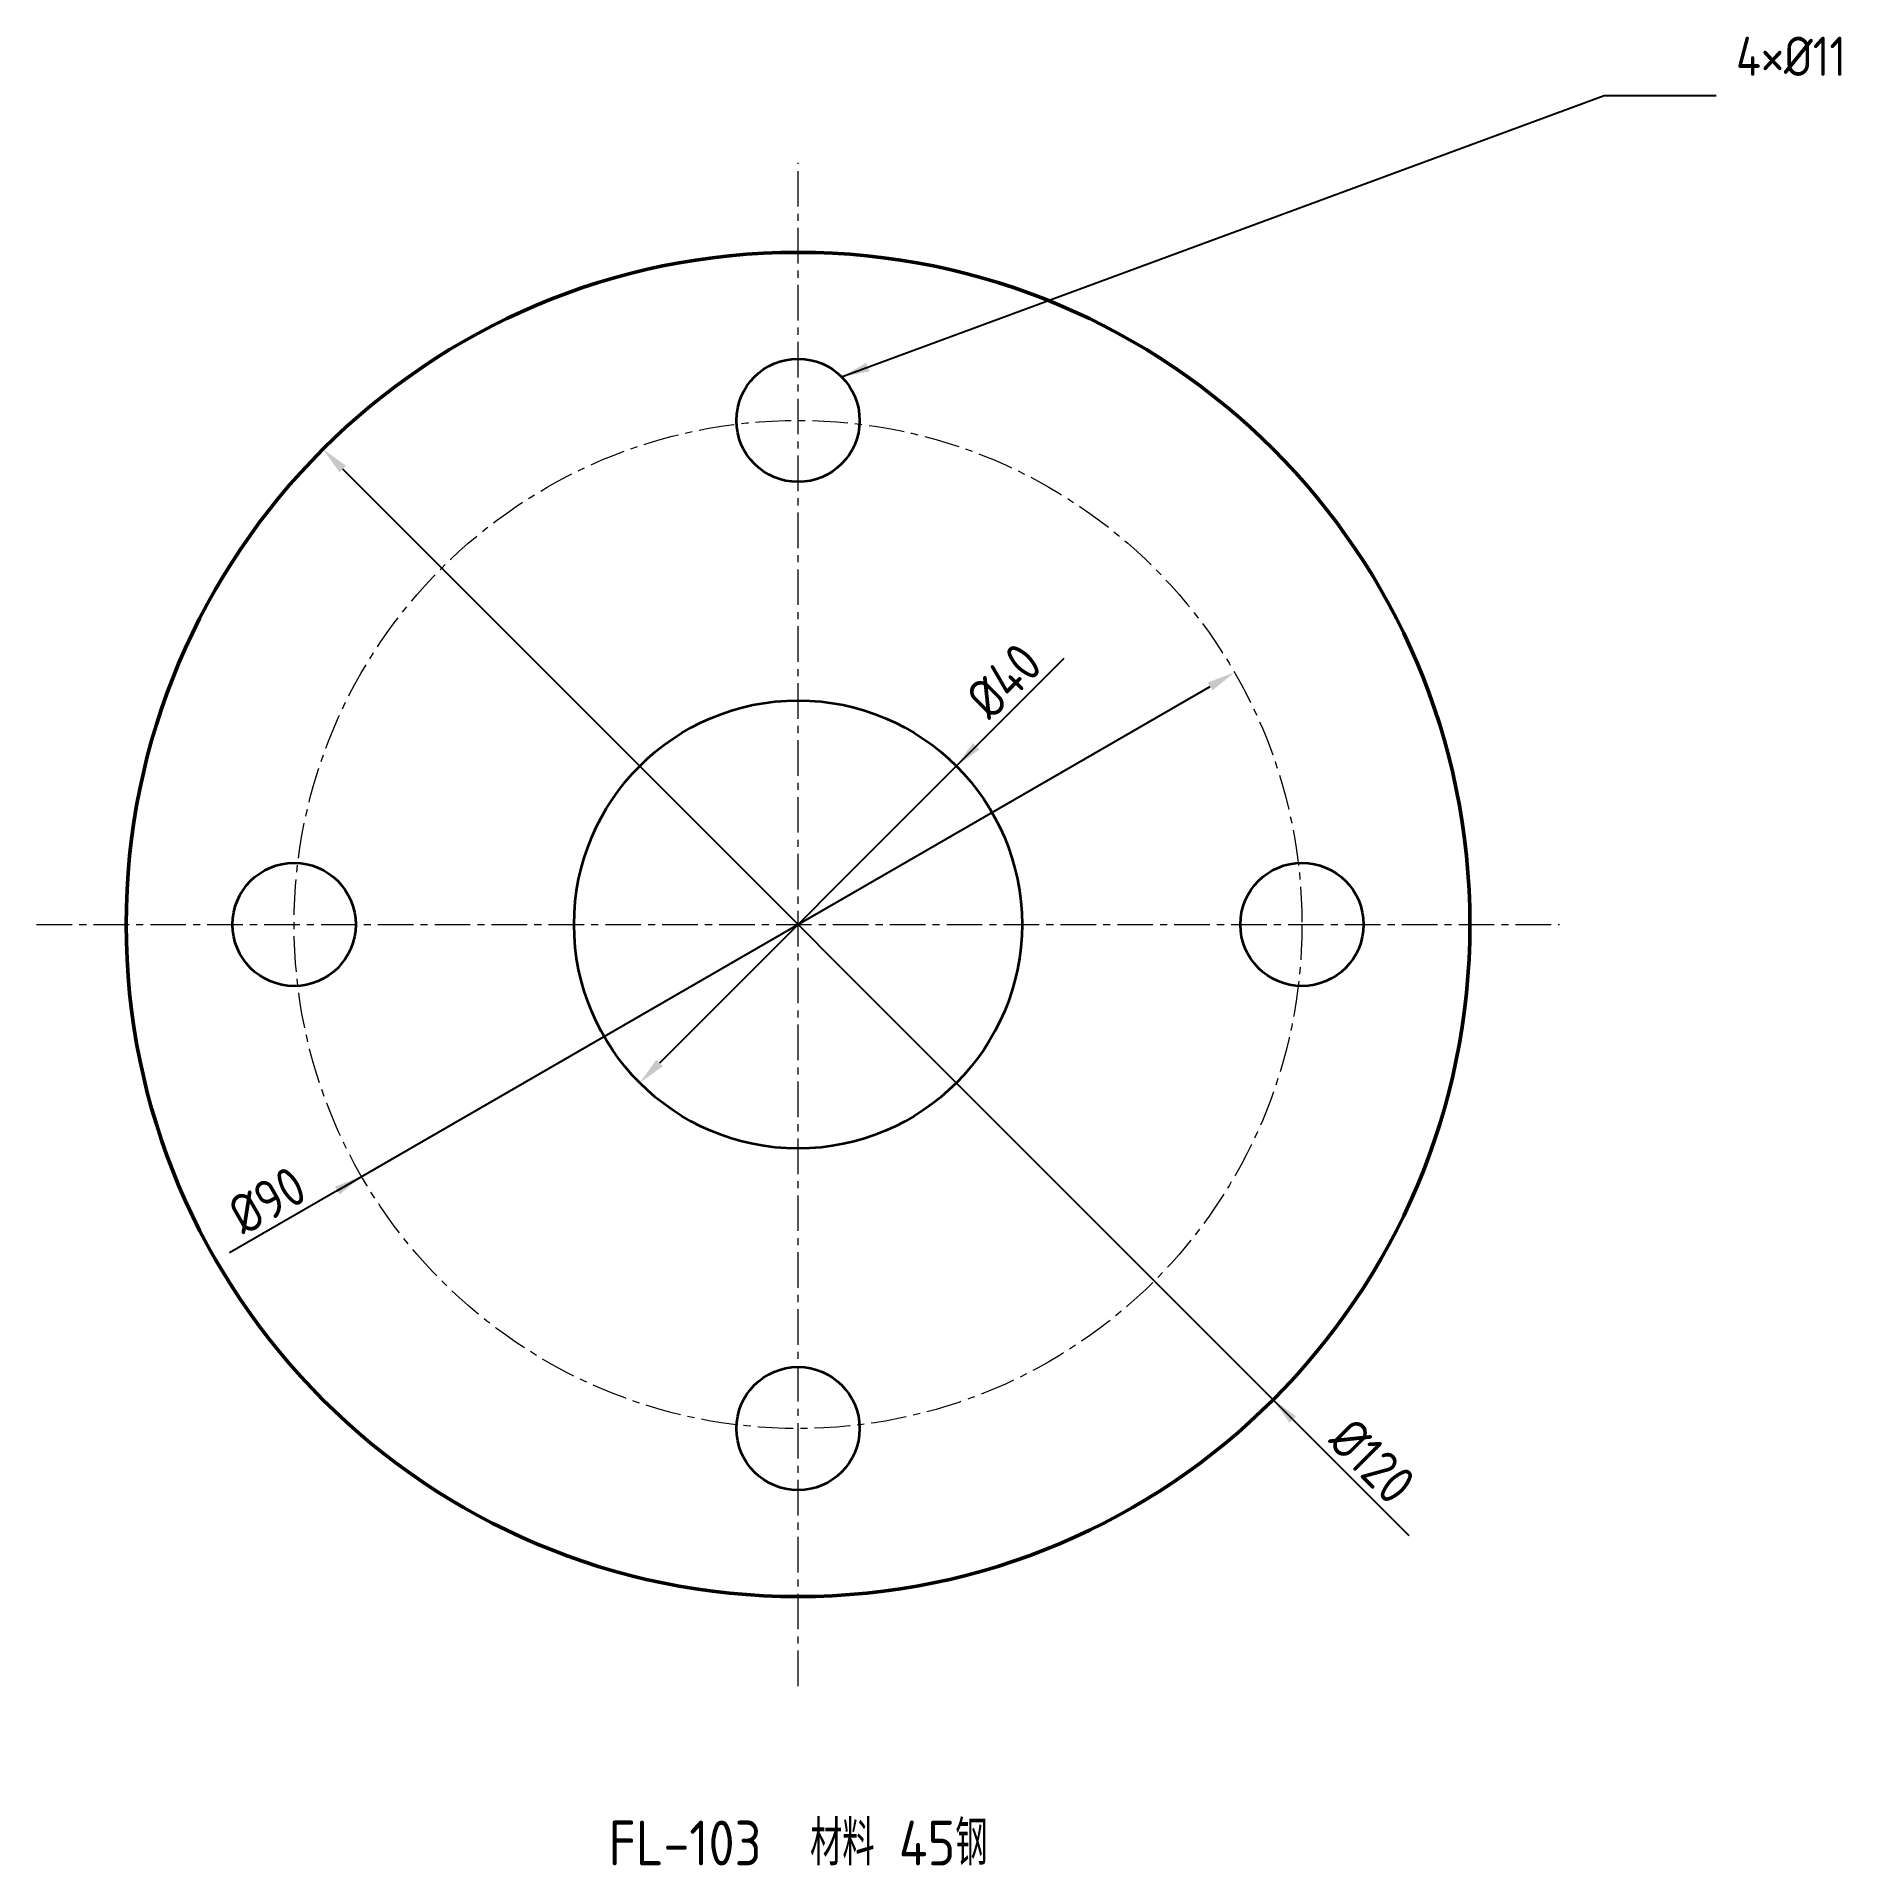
# Model space of a CAD drawing. Header units: millimetres. Extents: x -68 to 93, y -84 to 79.
import ezdxf
from ezdxf.enums import TextEntityAlignment as Align

# ---------------------------------------------------------------- set-up
doc = ezdxf.new("R2010")
doc.units = ezdxf.units.MM
doc.linetypes.add('CENTER', pattern=[5.08, 3.175, -0.635, 0.635, -0.635])
for name, color, linetype, lineweight in [('CENTER', 4, 'CENTER', 18), ('DIM', 2, 'Continuous', 18), ('HOLES', 7, 'Continuous', 35), ('OUTLINE', 7, 'Continuous', 50), ('TEXT', 7, 'Continuous', 25)]:
    doc.layers.add(name, color=color, linetype=linetype, lineweight=lineweight)
doc.styles.get("Standard").update_dxf_attribs({"font": 'gbenor.shx', "bigfont": 'gbcbig.shx'})
doc.dimstyles.new('AGENTCAD', dxfattribs={"dimtxt": 3.5, "dimasz": 2.5, "dimexe": 1.25, "dimexo": 0.625, "dimtad": 1, "dimdsep": 46, "dimtxsty": 'Standard', "dimcen": 2.5, "dimazin": 3, "dimtfac": 1, "dimtmove": 0, "dimatfit": 3})

msp = doc.modelspace()

# ---------------------------------------------------------------- linework, layer by layer
at = {"layer": 'CENTER', "linetype": 'CENTER'}
for p, q in [((0, -68), (0, 68)), ((-68, 0), (68, 0))]:
    msp.add_line(p, q, dxfattribs=at)
msp.add_circle((0, 0), 45, dxfattribs=at)
at = {"layer": 'HOLES'}
for centre, radius in [((0, 45), 5.5), ((0, 0), 20), ((-45, 0), 5.5), ((45, 0), 5.5), ((0, -45), 5.5)]:
    msp.add_circle(centre, radius, dxfattribs=at)
at = {"layer": 'OUTLINE'}
msp.add_circle((0, 0), 60, dxfattribs=at)

# ---------------------------------------------------------------- texts
at = {"layer": 'DIM', "insert": (83.75, 75.75), "char_height": 3.5, "attachment_point": 7}
msp.add_mtext('4×Ø11', dxfattribs=at)
at = {"layer": 'TEXT'}
msp.add_text('FL-103  材料 45钢', height=4, dxfattribs=at).set_placement((0, -82), align=Align.MIDDLE_CENTER)

# ---------------------------------------------------------------- dimensions: what is measured, and where the dimension line sits
at = {"layer": 'DIM'}
for p1, p2 in [((-42.426, 42.426), (42.426, -42.426)), ((-14.142, -14.142), (14.142, 14.142)), ((38.971, 22.5), (-38.971, -22.5))]:
    msp.add_diameter_dim_2p(p1=p1, p2=p2, dimstyle='AGENTCAD', override={"dimtxt": 3.5}, dxfattribs=at).render()

# ---------------------------------------------------------------- leaders
msp.add_leader([(3.889, 48.889), (72, 74), (82, 74)], dimstyle='AGENTCAD', dxfattribs=at)

doc.saveas('drawing.dxf')
